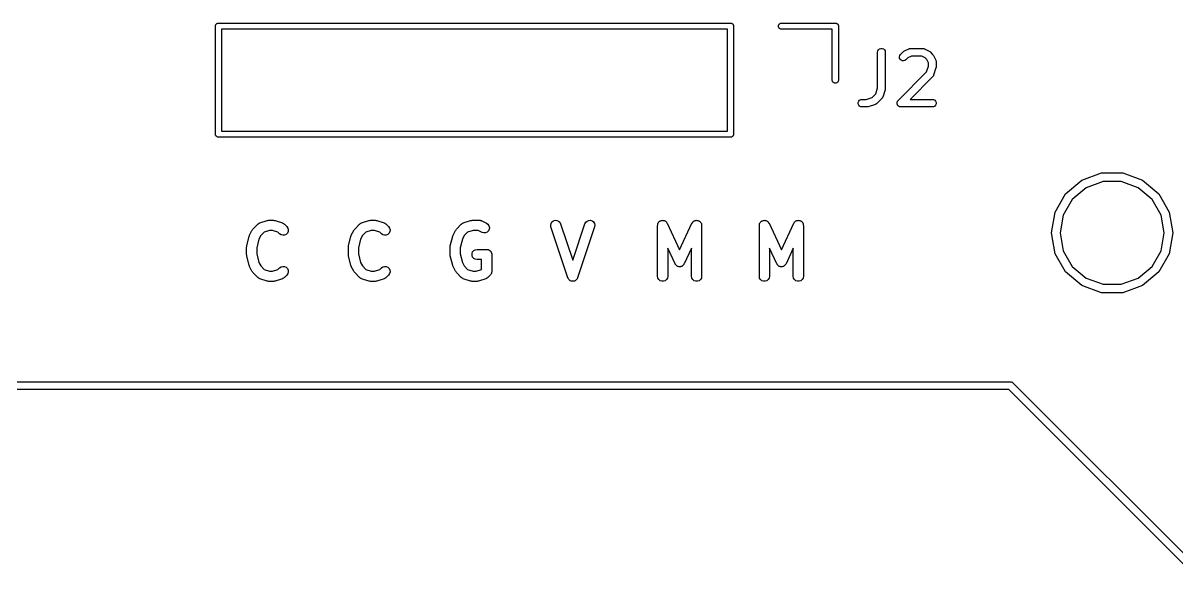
# Model space of a CAD drawing. Extents: x 0 to 100, y 0 to 100.
# Drawn here: x 11.6 to 34.27, y -0.05 to 11.12 of the extents above; entities that cross this region are included whole.
import ezdxf

# ---------------------------------------------------------------- set-up
doc = ezdxf.new("R2010")
doc.units = 0
doc.header["$MEASUREMENT"] = 0
doc.layers.add('BLACK', color=7, linetype='CONTINUOUS')

msp = doc.modelspace()

# ---------------------------------------------------------------- linework, layer by layer
at = {"layer": 'BLACK', "linetype": 'CONTINUOUS'}
for p, q in [((15.4055, 11.1093), (15.4095, 11.1128)), ((15.4095, 11.1128), (15.4145, 11.1146)), ((15.4145, 11.1146), (15.4192, 11.1173)), ((15.4192, 11.1173), (15.4244, 11.1182)), ((15.4244, 11.1182), (15.4294, 11.12)), ((15.4294, 11.12), (15.4347, 11.12)), ((15.4347, 11.12), (15.4348, 11.12)), ((15.4348, 11.12), (25.5052, 11.12)), ((25.5052, 11.12), (25.5053, 11.12)), ((25.5053, 11.12), (25.5106, 11.12)), ((25.5106, 11.12), (25.5156, 11.1182)), ((25.5156, 11.1182), (25.5208, 11.1173)), ((25.5208, 11.1173), (25.5255, 11.1146)), ((25.5255, 11.1146), (25.5305, 11.1128)), ((25.5305, 11.1128), (25.5345, 11.1093)), ((26.4608, 11.1067), (26.4792, 11.1173)), ((26.4792, 11.1173), (26.4948, 11.12)), ((26.4948, 11.12), (27.5652, 11.12)), ((27.5652, 11.12), (27.5653, 11.12)), ((27.5653, 11.12), (27.5706, 11.12)), ((27.5706, 11.12), (27.5756, 11.1182)), ((27.5756, 11.1182), (27.5808, 11.1173)), ((27.5808, 11.1173), (27.5855, 11.1146)), ((27.5855, 11.1146), (27.5905, 11.1128)), ((27.5905, 11.1128), (27.5945, 11.1093)), ((15.38, 11.0706), (15.3818, 11.0756)), ((15.38, 11.0653), (15.38, 11.0706)), ((15.38, 11.0652), (15.38, 11.0653)), ((15.38, 8.95058), (15.38, 11.0652)), ((15.3818, 11.0756), (15.3827, 11.0808)), ((15.3827, 11.0808), (15.3854, 11.0855)), ((15.3854, 11.0855), (15.3872, 11.0905)), ((15.3872, 11.0905), (15.3907, 11.0945)), ((15.3907, 11.0945), (15.3933, 11.0992)), ((15.3933, 11.0992), (15.3974, 11.1026)), ((15.3974, 11.1026), (15.4008, 11.1067)), ((15.4008, 11.1067), (15.4055, 11.1093)), ((15.5, 11), (15.5, 9)), ((25.44, 11), (15.5, 11)), ((25.44, 9), (25.44, 11)), ((25.5345, 11.1093), (25.5392, 11.1067)), ((25.5392, 11.1067), (25.5426, 11.1026)), ((25.5426, 11.1026), (25.5467, 11.0992)), ((25.5467, 11.0992), (25.5493, 11.0945)), ((25.5493, 11.0945), (25.5528, 11.0905)), ((25.5528, 11.0905), (25.5546, 11.0855)), ((25.5546, 11.0855), (25.5573, 11.0808)), ((25.5573, 11.0808), (25.5582, 11.0756)), ((25.5582, 11.0756), (25.56, 11.0706)), ((25.56, 11.0706), (25.56, 11.0653)), ((25.56, 11.0653), (25.56, 11.0652)), ((25.56, 11.0652), (25.56, 8.93475)), ((26.44, 11.0706), (26.4472, 11.0905)), ((26.44, 11.0494), (26.44, 11.0706)), ((26.4472, 11.0295), (26.44, 11.0494)), ((26.4472, 11.0905), (26.4608, 11.1067)), ((26.4608, 11.0133), (26.4472, 11.0295)), ((26.4792, 11.0027), (26.4608, 11.0133)), ((26.4948, 11), (26.4792, 11.0027)), ((27.5, 11), (26.4948, 11)), ((27.5, 9.99475), (27.5, 11)), ((27.5945, 11.1093), (27.5992, 11.1067)), ((27.5992, 11.1067), (27.6026, 11.1026)), ((27.6026, 11.1026), (27.6067, 11.0992)), ((27.6067, 11.0992), (27.6093, 11.0945)), ((27.6093, 11.0945), (27.6128, 11.0905)), ((27.6128, 11.0905), (27.6146, 11.0855)), ((27.6146, 11.0855), (27.6173, 11.0808)), ((27.6173, 11.0808), (27.6182, 11.0756)), ((27.6182, 11.0756), (27.62, 11.0706)), ((27.62, 11.0706), (27.62, 11.0653)), ((27.62, 11.0653), (27.62, 11.0652)), ((27.62, 11.0652), (27.62, 9.99475)), ((28.3917, 10.5476), (28.3962, 10.5733)), ((28.3917, 9.8455), (28.3917, 10.5476)), ((28.3962, 10.5733), (28.4092, 10.5958)), ((28.4092, 10.5958), (28.4292, 10.6126)), ((28.4292, 10.6126), (28.4536, 10.6215)), ((28.4536, 10.6215), (28.4797, 10.6215)), ((28.4797, 10.6215), (28.5042, 10.6126)), ((28.5042, 10.6126), (28.5241, 10.5958)), ((28.5241, 10.5958), (28.5371, 10.5733)), ((28.5371, 10.5733), (28.5417, 10.5476)), ((28.5417, 10.5476), (28.5417, 9.83333)), ((28.8205, 10.4589), (28.8273, 10.4841)), ((28.8228, 10.433), (28.8205, 10.4589)), ((28.8338, 10.4094), (28.8228, 10.433)), ((28.8273, 10.4841), (28.8422, 10.5054)), ((28.8422, 10.5054), (28.8898, 10.553)), ((28.8898, 10.553), (28.8997, 10.5599)), ((28.8997, 10.5599), (28.9093, 10.5671)), ((28.9093, 10.5671), (29.0046, 10.6147)), ((28.9873, 10.4384), (28.9483, 10.3993)), ((29.0558, 10.4726), (28.9873, 10.4384)), ((29.0046, 10.6147), (29.0087, 10.6159)), ((29.0087, 10.6159), (29.0124, 10.6181)), ((29.0124, 10.6181), (29.0211, 10.6196)), ((29.0211, 10.6196), (29.0295, 10.6221)), ((29.0295, 10.6221), (29.0338, 10.6219)), ((29.0338, 10.6219), (29.0381, 10.6226)), ((29.0381, 10.6226), (29.2762, 10.6226)), ((29.2585, 10.4726), (29.0558, 10.4726)), ((29.327, 10.4384), (29.2585, 10.4726)), ((29.2762, 10.6226), (29.2804, 10.6219)), ((29.2804, 10.6219), (29.2848, 10.6221)), ((29.2848, 10.6221), (29.2932, 10.6196)), ((29.2932, 10.6196), (29.3018, 10.6181)), ((29.3018, 10.6181), (29.3056, 10.6159)), ((29.3056, 10.6159), (29.3097, 10.6147)), ((29.3097, 10.6147), (29.405, 10.5671)), ((29.3574, 10.408), (29.327, 10.4384)), ((29.405, 10.5671), (29.4146, 10.5599)), ((29.4146, 10.5599), (29.4245, 10.553)), ((29.4245, 10.553), (29.4721, 10.5054)), ((29.4721, 10.5054), (29.479, 10.4956)), ((29.479, 10.4956), (29.4861, 10.4859)), ((29.4861, 10.4859), (29.5337, 10.3907)), ((28.8522, 10.3909), (28.8338, 10.4094)), ((28.8758, 10.3799), (28.8522, 10.3909)), ((28.9018, 10.3777), (28.8758, 10.3799)), ((28.9269, 10.3844), (28.9018, 10.3777)), ((28.9483, 10.3993), (28.9269, 10.3844)), ((29.3535, 10.1596), (29.3917, 10.2741)), ((29.3917, 10.3394), (29.3574, 10.408)), ((29.3917, 10.2741), (29.3917, 10.3394)), ((29.5378, 10.2382), (29.4902, 10.0953)), ((29.5337, 10.3907), (29.535, 10.3865)), ((29.535, 10.3865), (29.5371, 10.3828)), ((29.5371, 10.3828), (29.5387, 10.3741)), ((29.5396, 10.2501), (29.5378, 10.2382)), ((29.5387, 10.3741), (29.5412, 10.3657)), ((29.5417, 10.2619), (29.5396, 10.2501)), ((29.5412, 10.3657), (29.5409, 10.3614)), ((29.5409, 10.3614), (29.5417, 10.3571)), ((29.5417, 10.3571), (29.5417, 10.2619)), ((27.5027, 9.97916), (27.5, 9.99475)), ((27.5133, 9.96084), (27.5027, 9.97916)), ((27.6173, 9.97916), (27.6067, 9.96084)), ((27.62, 9.99475), (27.6173, 9.97916)), ((28.7946, 9.60065), (29.3535, 10.1596)), ((29.4721, 10.066), (29.0287, 9.62262)), ((29.4746, 10.0696), (29.4721, 10.066)), ((29.4778, 10.0724), (29.4746, 10.0696)), ((29.482, 10.0802), (29.4778, 10.0724)), ((29.487, 10.0874), (29.482, 10.0802)), ((29.4881, 10.0915), (29.487, 10.0874)), ((29.4902, 10.0953), (29.4881, 10.0915)), ((27.5295, 9.94724), (27.5133, 9.96084)), ((27.5494, 9.94), (27.5295, 9.94724)), ((27.5706, 9.94), (27.5494, 9.94)), ((27.5905, 9.94724), (27.5706, 9.94)), ((27.6067, 9.96084), (27.5905, 9.94724)), ((28.3535, 9.73099), (28.3917, 9.8455)), ((28.5378, 9.80962), (28.4902, 9.66676)), ((28.5396, 9.8215), (28.5378, 9.80962)), ((28.5417, 9.83333), (28.5396, 9.8215)), ((28.0119, 9.56064), (28.0208, 9.58512)), ((28.0119, 9.5346), (28.0119, 9.56064)), ((28.0208, 9.51012), (28.0119, 9.5346)), ((28.0208, 9.58512), (28.0375, 9.60507)), ((28.0375, 9.60507), (28.0601, 9.6181)), ((28.0601, 9.6181), (28.0857, 9.62262)), ((28.0857, 9.62262), (28.1688, 9.62262)), ((28.1688, 9.62262), (28.2833, 9.66079)), ((28.3475, 9.52409), (28.2047, 9.47647)), ((28.2833, 9.66079), (28.3535, 9.73099)), ((28.3513, 9.52615), (28.3475, 9.52409)), ((28.3555, 9.52727), (28.3513, 9.52615)), ((28.3627, 9.5323), (28.3555, 9.52727)), ((28.3704, 9.53649), (28.3627, 9.5323)), ((28.3733, 9.53973), (28.3704, 9.53649)), ((28.3768, 9.54221), (28.3733, 9.53973)), ((28.4721, 9.63744), (28.3768, 9.54221)), ((28.4746, 9.64099), (28.4721, 9.63744)), ((28.4778, 9.64386), (28.4746, 9.64099)), ((28.482, 9.65158), (28.4778, 9.64386)), ((28.487, 9.65878), (28.482, 9.65158)), ((28.4881, 9.66296), (28.487, 9.65878)), ((28.4902, 9.66676), (28.4881, 9.66296)), ((28.7729, 9.55416), (28.7738, 9.55734)), ((28.7738, 9.5444), (28.7729, 9.55416)), ((28.7738, 9.56064), (28.7771, 9.56986)), ((28.7738, 9.55734), (28.7738, 9.56064)), ((28.7738, 9.5346), (28.7738, 9.5444)), ((28.7749, 9.53149), (28.7738, 9.5346)), ((28.7752, 9.52821), (28.7749, 9.53149)), ((28.7793, 9.51933), (28.7752, 9.52821)), ((28.7771, 9.56986), (28.7796, 9.57932)), ((28.7796, 9.57932), (28.7815, 9.58202)), ((28.7815, 9.58202), (28.7827, 9.58512)), ((28.7827, 9.58512), (28.789, 9.59263)), ((28.789, 9.59263), (28.7946, 9.60065)), ((29.0287, 9.62262), (29.4667, 9.62262)), ((29.4667, 9.62262), (29.4923, 9.6181)), ((29.4923, 9.6181), (29.5149, 9.60507)), ((29.5149, 9.60507), (29.5316, 9.58512)), ((29.5316, 9.58512), (29.5405, 9.56064)), ((29.5405, 9.5346), (29.5316, 9.51012)), ((29.5405, 9.56064), (29.5405, 9.5346)), ((28.0375, 9.49017), (28.0208, 9.51012)), ((28.0601, 9.47714), (28.0375, 9.49017)), ((28.0857, 9.47262), (28.0601, 9.47714)), ((28.181, 9.47262), (28.0857, 9.47262)), ((28.1928, 9.47471), (28.181, 9.47262)), ((28.2047, 9.47647), (28.1928, 9.47471)), ((28.7827, 9.51012), (28.7793, 9.51933)), ((28.7848, 9.50759), (28.7827, 9.51012)), ((28.7862, 9.5046), (28.7848, 9.50759)), ((28.7931, 9.49767), (28.7862, 9.5046)), ((28.7994, 9.49017), (28.7931, 9.49767)), ((28.8023, 9.48852), (28.7994, 9.49017)), ((28.8046, 9.48618), (28.8023, 9.48852)), ((28.8135, 9.48204), (28.8046, 9.48618)), ((28.822, 9.47714), (28.8135, 9.48204)), ((28.8252, 9.47657), (28.822, 9.47714)), ((28.8282, 9.47518), (28.8252, 9.47657)), ((28.838, 9.47432), (28.8282, 9.47518)), ((28.8476, 9.47262), (28.838, 9.47432)), ((29.4667, 9.47262), (28.8476, 9.47262)), ((29.4923, 9.47714), (29.4667, 9.47262)), ((29.5149, 9.49017), (29.4923, 9.47714)), ((29.5316, 9.51012), (29.5149, 9.49017)), ((15.38, 8.92942), (15.38, 8.95058)), ((15.3818, 8.92441), (15.38, 8.92942)), ((15.3827, 8.91916), (15.3818, 8.92441)), ((15.3854, 8.91455), (15.3827, 8.91916)), ((15.3872, 8.90954), (15.3854, 8.91455)), ((15.3907, 8.90545), (15.3872, 8.90954)), ((15.3933, 8.90084), (15.3907, 8.90545)), ((15.3974, 8.89741), (15.3933, 8.90084)), ((15.4008, 8.89333), (15.3974, 8.89741)), ((15.4055, 8.89066), (15.4008, 8.89333)), ((15.4095, 8.88724), (15.4055, 8.89066)), ((15.4145, 8.88542), (15.4095, 8.88724)), ((15.4192, 8.88275), (15.4145, 8.88542)), ((15.4244, 8.88182), (15.4192, 8.88275)), ((15.4294, 8.88), (15.4244, 8.88182)), ((15.4347, 8.88), (15.4294, 8.88)), ((15.4348, 8.88), (15.4347, 8.88)), ((25.5052, 8.88), (15.4348, 8.88)), ((15.5, 9), (25.44, 9)), ((25.5053, 8.88), (25.5052, 8.88)), ((25.5106, 8.88), (25.5053, 8.88)), ((25.5156, 8.88182), (25.5106, 8.88)), ((25.5208, 8.88275), (25.5156, 8.88182)), ((25.5255, 8.88542), (25.5208, 8.88275)), ((25.5305, 8.88724), (25.5255, 8.88542)), ((25.5345, 8.89066), (25.5305, 8.88724)), ((25.5392, 8.89333), (25.5345, 8.89066)), ((25.5426, 8.89741), (25.5392, 8.89333)), ((25.5467, 8.90084), (25.5426, 8.89741)), ((25.5493, 8.90545), (25.5467, 8.90084)), ((25.5528, 8.90954), (25.5493, 8.90545)), ((25.5546, 8.91455), (25.5528, 8.90954)), ((25.5573, 8.91916), (25.5546, 8.91455)), ((25.5582, 8.92441), (25.5573, 8.91916)), ((25.56, 8.92942), (25.5582, 8.92441)), ((25.56, 8.93475), (25.56, 8.93475)), ((25.56, 8.93475), (25.56, 8.92942)), ((32.4025, 8.0349), (32.7925, 8.17685)), ((32.7925, 8.17685), (33.2075, 8.17685)), ((33.2075, 8.17685), (33.5975, 8.0349)), ((32.0846, 7.76813), (32.4025, 8.0349)), ((32.822, 8.00943), (32.4875, 7.88768)), ((33.178, 8.00943), (32.822, 8.00943)), ((33.5125, 7.88768), (33.178, 8.00943)), ((33.5975, 8.0349), (33.9154, 7.76813)), ((31.8771, 7.40871), (32.0846, 7.76813)), ((32.4875, 7.88768), (32.2148, 7.65886)), ((33.7852, 7.65886), (33.5125, 7.88768)), ((33.9154, 7.76813), (34.1229, 7.40871)), ((32.2148, 7.65886), (32.0368, 7.35057)), ((33.9632, 7.35057), (33.7852, 7.65886)), ((31.805, 7), (31.8771, 7.40871)), ((32.0368, 7.35057), (31.975, 7)), ((34.025, 7), (33.9632, 7.35057)), ((34.1229, 7.40871), (34.195, 7)), ((16.0487, 6.95424), (16.0963, 7.04948)), ((16.0963, 7.04948), (16.1058, 7.06233)), ((16.1058, 7.06233), (16.115, 7.07547)), ((16.115, 7.07547), (16.2102, 7.17071)), ((16.2102, 7.17071), (16.215, 7.17402)), ((16.215, 7.17402), (16.2188, 7.17833)), ((16.2188, 7.17833), (16.2291, 7.18391)), ((16.2291, 7.18391), (16.2387, 7.19063)), ((16.2387, 7.19063), (16.2443, 7.19212)), ((16.2443, 7.19212), (16.2493, 7.19487)), ((16.2493, 7.19487), (16.3922, 7.24249)), ((16.44, 7.04762), (16.335, 7.0126)), ((16.3922, 7.24249), (16.408, 7.24484)), ((16.408, 7.24484), (16.4238, 7.24762)), ((16.4238, 7.24762), (16.519, 7.24762)), ((16.5028, 7.04762), (16.44, 7.04762)), ((16.6079, 7.0126), (16.5028, 7.04762)), ((16.519, 7.24762), (16.5348, 7.24484)), ((16.5348, 7.24484), (16.5507, 7.24249)), ((16.5507, 7.24249), (16.6935, 7.19487)), ((16.6935, 7.19487), (16.6986, 7.19212)), ((16.6986, 7.19212), (16.7042, 7.19063)), ((16.7042, 7.19063), (16.7138, 7.18391)), ((16.7138, 7.18391), (16.7241, 7.17833)), ((16.7241, 7.17833), (16.7279, 7.17402)), ((16.7279, 7.17402), (16.7326, 7.17071)), ((16.7326, 7.17071), (16.7802, 7.12309)), ((16.7802, 7.12309), (16.8002, 7.09464)), ((16.8002, 7.09464), (16.8091, 7.0611)), ((16.8091, 7.0611), (16.8061, 7.0265)), ((18.0487, 6.95424), (18.0963, 7.04948)), ((18.0963, 7.04948), (18.1058, 7.06233)), ((18.1058, 7.06233), (18.115, 7.07547)), ((18.115, 7.07547), (18.2102, 7.17071)), ((18.2102, 7.17071), (18.215, 7.17402)), ((18.215, 7.17402), (18.2188, 7.17833)), ((18.2188, 7.17833), (18.2291, 7.18391)), ((18.2291, 7.18391), (18.2387, 7.19063)), ((18.2387, 7.19063), (18.2443, 7.19212)), ((18.2443, 7.19212), (18.2493, 7.19487)), ((18.2493, 7.19487), (18.3922, 7.24249)), ((18.44, 7.04762), (18.335, 7.0126)), ((18.3922, 7.24249), (18.408, 7.24484)), ((18.408, 7.24484), (18.4238, 7.24762)), ((18.4238, 7.24762), (18.519, 7.24762)), ((18.5028, 7.04762), (18.44, 7.04762)), ((18.6079, 7.0126), (18.5028, 7.04762)), ((18.519, 7.24762), (18.5348, 7.24484)), ((18.5348, 7.24484), (18.5507, 7.24249)), ((18.5507, 7.24249), (18.6935, 7.19487)), ((18.6935, 7.19487), (18.6986, 7.19212)), ((18.6986, 7.19212), (18.7042, 7.19063)), ((18.7042, 7.19063), (18.7138, 7.18391)), ((18.7138, 7.18391), (18.7241, 7.17833)), ((18.7241, 7.17833), (18.7279, 7.17402)), ((18.7279, 7.17402), (18.7326, 7.17071)), ((18.7326, 7.17071), (18.7802, 7.12309)), ((18.7802, 7.12309), (18.8002, 7.09464)), ((18.8002, 7.09464), (18.8091, 7.0611)), ((18.8091, 7.0611), (18.8061, 7.0265)), ((20.0487, 6.95424), (20.0963, 7.04948)), ((20.0963, 7.04948), (20.1058, 7.06233)), ((20.1058, 7.06233), (20.115, 7.07547)), ((20.115, 7.07547), (20.2102, 7.17071)), ((20.2102, 7.17071), (20.215, 7.17402)), ((20.215, 7.17402), (20.2188, 7.17833)), ((20.2188, 7.17833), (20.2291, 7.18391)), ((20.2291, 7.18391), (20.2387, 7.19063)), ((20.2387, 7.19063), (20.2443, 7.19212)), ((20.2443, 7.19212), (20.2493, 7.19487)), ((20.2493, 7.19487), (20.3922, 7.24249)), ((20.44, 7.04762), (20.335, 7.0126)), ((20.3922, 7.24249), (20.408, 7.24484)), ((20.408, 7.24484), (20.4238, 7.24762)), ((20.4238, 7.24762), (20.5667, 7.24762)), ((20.5431, 7.04762), (20.44, 7.04762)), ((20.6172, 7.01056), (20.5431, 7.04762)), ((20.5667, 7.24762), (20.5723, 7.24662)), ((20.5723, 7.24662), (20.5781, 7.24696)), ((20.5781, 7.24696), (20.5893, 7.24362)), ((20.5893, 7.24362), (20.6009, 7.24159)), ((20.6009, 7.24159), (20.6059, 7.23871)), ((20.6059, 7.23871), (20.6114, 7.23706)), ((20.6114, 7.23706), (20.7066, 7.18944)), ((20.7066, 7.18944), (20.7345, 7.16875)), ((20.7422, 7.04042), (20.717, 7.01655)), ((20.7345, 7.16875), (20.7537, 7.13977)), ((20.7578, 7.07149), (20.7422, 7.04042)), ((20.7537, 7.13977), (20.7617, 7.10599)), ((20.7617, 7.10599), (20.7578, 7.07149)), ((21.9667, 7.15035), (21.9737, 7.18438)), ((21.9718, 7.116), (21.9667, 7.15035)), ((22.3051, 6.116), (21.9718, 7.116)), ((21.9737, 7.18438), (21.9918, 7.21397)), ((21.9918, 7.21397), (22.0191, 7.23556)), ((22.0191, 7.23556), (22.052, 7.24654)), ((22.052, 7.24654), (22.0867, 7.24559)), ((22.0867, 7.24559), (22.119, 7.23283)), ((22.119, 7.23283), (22.145, 7.20978)), ((22.145, 7.20978), (22.1615, 7.17924)), ((22.1615, 7.17924), (22.4, 6.46385)), ((22.4, 6.46385), (22.6385, 7.17924)), ((22.8282, 7.116), (22.4949, 6.116)), ((22.6385, 7.17924), (22.655, 7.20978)), ((22.655, 7.20978), (22.681, 7.23282)), ((22.681, 7.23282), (22.7133, 7.24559)), ((22.7133, 7.24559), (22.748, 7.24654)), ((22.748, 7.24654), (22.7809, 7.23556)), ((22.7809, 7.23556), (22.8082, 7.21397)), ((22.8082, 7.21397), (22.8263, 7.18438)), ((22.8263, 7.18438), (22.8333, 7.15035)), ((22.8333, 7.15035), (22.8282, 7.116)), ((24.0667, 7.14762), (24.0689, 7.16047)), ((24.0667, 6.14762), (24.0667, 7.14762)), ((24.0689, 7.16047), (24.0701, 7.17347)), ((24.0701, 7.17347), (24.0719, 7.17748)), ((24.0719, 7.17748), (24.0727, 7.18182)), ((24.0727, 7.18182), (24.0792, 7.19312)), ((24.0792, 7.19312), (24.0847, 7.20495)), ((24.0847, 7.20495), (24.0879, 7.20808)), ((24.0879, 7.20808), (24.0901, 7.2119)), ((24.0901, 7.2119), (24.1001, 7.22029)), ((24.1001, 7.22029), (24.1093, 7.22952)), ((24.1093, 7.22952), (24.1133, 7.23138)), ((24.1133, 7.23138), (24.1167, 7.23422)), ((24.1167, 7.23422), (24.1289, 7.23869)), ((24.1289, 7.23869), (24.1408, 7.24421)), ((24.1408, 7.24421), (24.1452, 7.24459)), ((24.1452, 7.24459), (24.1493, 7.2461)), ((24.1493, 7.2461), (24.1624, 7.2461)), ((24.1624, 7.2461), (24.1754, 7.24724)), ((24.1754, 7.24724), (24.1796, 7.2461)), ((24.1796, 7.2461), (24.184, 7.2461)), ((24.184, 7.2461), (24.1963, 7.24164)), ((24.1963, 7.24164), (24.2089, 7.23826)), ((24.2089, 7.23826), (24.2125, 7.23573)), ((24.2125, 7.23573), (24.2167, 7.23422)), ((24.2167, 7.23422), (24.2267, 7.22583)), ((24.2267, 7.22583), (24.2374, 7.21835)), ((24.2374, 7.21835), (24.2399, 7.21474)), ((24.2399, 7.21474), (24.2433, 7.2119)), ((24.2433, 7.2119), (24.2498, 7.2006)), ((24.2498, 7.2006), (24.2573, 7.18991)), ((24.2573, 7.18991), (24.5, 6.6698)), ((24.5, 6.6698), (24.7427, 7.18991)), ((24.7427, 7.18991), (24.7502, 7.2006)), ((24.7502, 7.2006), (24.7567, 7.2119)), ((24.7567, 7.2119), (24.7601, 7.21474)), ((24.7601, 7.21474), (24.7626, 7.21835)), ((24.7626, 7.21835), (24.7733, 7.22583)), ((24.7733, 7.22583), (24.7833, 7.23422)), ((24.7833, 7.23422), (24.7875, 7.23573)), ((24.7875, 7.23573), (24.7911, 7.23826)), ((24.7911, 7.23826), (24.8037, 7.24164)), ((24.8037, 7.24164), (24.816, 7.2461)), ((24.816, 7.2461), (24.8204, 7.2461)), ((24.8204, 7.2461), (24.8246, 7.24724)), ((24.8246, 7.24724), (24.8377, 7.2461)), ((24.8377, 7.2461), (24.8507, 7.2461)), ((24.8507, 7.2461), (24.8548, 7.24459)), ((24.8548, 7.24459), (24.8592, 7.24421)), ((24.8592, 7.24421), (24.8711, 7.23868)), ((24.8711, 7.23868), (24.8833, 7.23422)), ((24.8833, 7.23422), (24.8867, 7.23139)), ((24.8867, 7.23139), (24.8907, 7.22952)), ((24.8907, 7.22952), (24.8999, 7.22028)), ((24.8999, 7.22028), (24.9099, 7.2119)), ((24.9099, 7.2119), (24.9121, 7.20808)), ((24.9121, 7.20808), (24.9153, 7.20495)), ((24.9153, 7.20495), (24.9208, 7.19312)), ((24.9208, 7.19312), (24.9273, 7.18182)), ((24.9273, 7.18182), (24.9281, 7.17748)), ((24.9281, 7.17748), (24.9299, 7.17347)), ((24.9299, 7.17347), (24.9311, 7.16047)), ((24.9311, 7.16047), (24.9333, 7.14762)), ((24.9333, 7.14762), (24.9333, 6.14762)), ((26.0667, 7.14762), (26.0689, 7.16047)), ((26.0667, 6.14762), (26.0667, 7.14762)), ((26.0689, 7.16047), (26.0701, 7.17347)), ((26.0701, 7.17347), (26.0719, 7.17748)), ((26.0719, 7.17748), (26.0727, 7.18182)), ((26.0727, 7.18182), (26.0792, 7.19312)), ((26.0792, 7.19312), (26.0847, 7.20495)), ((26.0847, 7.20495), (26.0879, 7.20808)), ((26.0879, 7.20808), (26.0901, 7.2119)), ((26.0901, 7.2119), (26.1001, 7.22029)), ((26.1001, 7.22029), (26.1093, 7.22952)), ((26.1093, 7.22952), (26.1133, 7.23138)), ((26.1133, 7.23138), (26.1167, 7.23422)), ((26.1167, 7.23422), (26.1289, 7.23869)), ((26.1289, 7.23869), (26.1408, 7.24421)), ((26.1408, 7.24421), (26.1452, 7.24459)), ((26.1452, 7.24459), (26.1493, 7.2461)), ((26.1493, 7.2461), (26.1624, 7.2461)), ((26.1624, 7.2461), (26.1754, 7.24724)), ((26.1754, 7.24724), (26.1796, 7.2461)), ((26.1796, 7.2461), (26.184, 7.2461)), ((26.184, 7.2461), (26.1963, 7.24164)), ((26.1963, 7.24164), (26.2089, 7.23826)), ((26.2089, 7.23826), (26.2125, 7.23573)), ((26.2125, 7.23573), (26.2167, 7.23422)), ((26.2167, 7.23422), (26.2267, 7.22583)), ((26.2267, 7.22583), (26.2374, 7.21835)), ((26.2374, 7.21835), (26.2399, 7.21474)), ((26.2399, 7.21474), (26.2433, 7.2119)), ((26.2433, 7.2119), (26.2498, 7.2006)), ((26.2498, 7.2006), (26.2573, 7.18991)), ((26.2573, 7.18991), (26.5, 6.6698)), ((26.5, 6.6698), (26.7427, 7.18991)), ((26.7427, 7.18991), (26.7502, 7.2006)), ((26.7502, 7.2006), (26.7567, 7.2119)), ((26.7567, 7.2119), (26.7601, 7.21474)), ((26.7601, 7.21474), (26.7626, 7.21835)), ((26.7626, 7.21835), (26.7733, 7.22583)), ((26.7733, 7.22583), (26.7833, 7.23422)), ((26.7833, 7.23422), (26.7875, 7.23573)), ((26.7875, 7.23573), (26.7911, 7.23826)), ((26.7911, 7.23826), (26.8037, 7.24164)), ((26.8037, 7.24164), (26.816, 7.2461)), ((26.816, 7.2461), (26.8204, 7.2461)), ((26.8204, 7.2461), (26.8246, 7.24724)), ((26.8246, 7.24724), (26.8377, 7.2461)), ((26.8377, 7.2461), (26.8507, 7.2461)), ((26.8507, 7.2461), (26.8548, 7.24459)), ((26.8548, 7.24459), (26.8592, 7.24421)), ((26.8592, 7.24421), (26.8711, 7.23868)), ((26.8711, 7.23868), (26.8833, 7.23422)), ((26.8833, 7.23422), (26.8867, 7.23139)), ((26.8867, 7.23139), (26.8907, 7.22952)), ((26.8907, 7.22952), (26.8999, 7.22028)), ((26.8999, 7.22028), (26.9099, 7.2119)), ((26.9099, 7.2119), (26.9121, 7.20808)), ((26.9121, 7.20808), (26.9153, 7.20495)), ((26.9153, 7.20495), (26.9208, 7.19312)), ((26.9208, 7.19312), (26.9273, 7.18182)), ((26.9273, 7.18182), (26.9281, 7.17748)), ((26.9281, 7.17748), (26.9299, 7.17347)), ((26.9299, 7.17347), (26.9311, 7.16047)), ((26.9311, 7.16047), (26.9333, 7.14762)), ((26.9333, 7.14762), (26.9333, 6.14762)), ((15.9935, 6.7433), (16.0411, 6.93378)), ((16.0411, 6.93378), (16.0455, 6.94376)), ((16.0455, 6.94376), (16.0487, 6.95424)), ((16.2324, 6.87462), (16.1905, 6.70674)), ((16.2679, 6.94553), (16.2324, 6.87462)), ((16.335, 7.0126), (16.2679, 6.94553)), ((16.6388, 6.98167), (16.6079, 7.0126)), ((16.6673, 6.96175), (16.6388, 6.98167)), ((16.7008, 6.95276), (16.6673, 6.96175)), ((16.7354, 6.95579), (16.7008, 6.95276)), ((16.7669, 6.97047), (16.7354, 6.95579)), ((16.7914, 6.99502), (16.7669, 6.97047)), ((16.8061, 7.0265), (16.7914, 6.99502)), ((17.9935, 6.7433), (18.0411, 6.93378)), ((18.0411, 6.93378), (18.0455, 6.94376)), ((18.0455, 6.94376), (18.0487, 6.95424)), ((18.2324, 6.87462), (18.1905, 6.70674)), ((18.2679, 6.94553), (18.2324, 6.87462)), ((18.335, 7.0126), (18.2679, 6.94553)), ((18.6388, 6.98167), (18.6079, 7.0126)), ((18.6673, 6.96175), (18.6388, 6.98167)), ((18.7008, 6.95276), (18.6673, 6.96175)), ((18.7354, 6.95579), (18.7008, 6.95276)), ((18.7669, 6.97047), (18.7354, 6.95579)), ((18.7914, 6.99502), (18.7669, 6.97047)), ((18.8061, 7.0265), (18.7914, 6.99502)), ((19.9935, 6.7433), (20.0411, 6.93378)), ((20.0411, 6.93378), (20.0455, 6.94376)), ((20.0455, 6.94376), (20.0487, 6.95424)), ((20.2324, 6.87462), (20.1905, 6.70674)), ((20.2679, 6.94553), (20.2324, 6.87462)), ((20.335, 7.0126), (20.2679, 6.94553)), ((20.6505, 7.00066), (20.6172, 7.01056)), ((20.6851, 7.00274), (20.6505, 7.00066)), ((20.717, 7.01655), (20.6851, 7.00274)), ((31.8771, 6.59129), (31.805, 7)), ((31.975, 7), (32.0368, 6.64943)), ((33.9632, 6.64943), (34.025, 7)), ((34.195, 7), (34.1229, 6.59129)), ((15.9905, 6.71905), (15.9926, 6.7311)), ((15.9905, 6.57619), (15.9905, 6.71905)), ((15.9926, 6.56414), (15.9905, 6.57619)), ((15.9926, 6.7311), (15.9935, 6.7433)), ((16.1905, 6.70674), (16.1905, 6.5885)), ((16.1905, 6.5885), (16.2324, 6.42062)), ((17.9905, 6.71905), (17.9926, 6.7311)), ((17.9905, 6.57619), (17.9905, 6.71905)), ((17.9926, 6.56414), (17.9905, 6.57619)), ((17.9926, 6.7311), (17.9935, 6.7433)), ((18.1905, 6.70674), (18.1905, 6.5885)), ((18.1905, 6.5885), (18.2324, 6.42062)), ((19.9905, 6.71905), (19.9926, 6.7311)), ((19.9905, 6.57619), (19.9905, 6.71905)), ((19.9926, 6.56414), (19.9905, 6.57619)), ((19.9926, 6.7311), (19.9935, 6.7433)), ((20.1905, 6.70674), (20.1905, 6.5885)), ((20.1905, 6.5885), (20.2324, 6.42062)), ((20.4206, 6.59356), (20.4324, 6.62619)), ((20.4206, 6.55883), (20.4206, 6.59356)), ((20.4324, 6.62619), (20.4548, 6.65279)), ((20.4548, 6.65279), (20.4848, 6.67016)), ((20.4848, 6.67016), (20.519, 6.67619)), ((20.519, 6.67619), (20.7095, 6.67619)), ((20.7095, 6.67619), (20.7181, 6.67467)), ((20.7181, 6.67467), (20.7269, 6.67467)), ((20.7269, 6.67467), (20.7351, 6.67168)), ((20.7351, 6.67168), (20.7437, 6.67016)), ((20.7437, 6.67016), (20.7513, 6.66579)), ((20.7513, 6.66579), (20.7595, 6.66279)), ((20.7595, 6.66279), (20.7662, 6.65717)), ((20.7662, 6.65717), (20.7738, 6.65279)), ((20.7738, 6.65279), (20.7794, 6.64609)), ((20.7794, 6.64609), (20.7861, 6.64047)), ((20.7861, 6.64047), (20.7905, 6.63289)), ((20.7905, 6.63289), (20.7961, 6.62619)), ((20.7961, 6.62619), (20.7991, 6.61797)), ((20.7991, 6.61797), (20.8035, 6.61039)), ((20.8035, 6.61039), (20.805, 6.60178)), ((20.805, 6.60178), (20.808, 6.59356)), ((20.808, 6.59356), (20.808, 6.5848)), ((20.808, 6.5848), (20.8095, 6.57619)), ((20.8095, 6.57619), (20.8095, 6.24286)), ((24.4094, 6.39105), (24.2667, 6.69686)), ((24.2667, 6.69686), (24.2667, 6.14762)), ((24.7333, 6.69686), (24.5906, 6.39105)), ((24.7333, 6.14762), (24.7333, 6.69686)), ((26.4094, 6.39105), (26.2667, 6.69686)), ((26.2667, 6.69686), (26.2667, 6.14762)), ((26.7333, 6.69686), (26.5906, 6.39105)), ((26.7333, 6.14762), (26.7333, 6.69686)), ((32.0846, 6.23187), (31.8771, 6.59129)), ((32.0368, 6.64943), (32.2148, 6.34114)), ((33.7852, 6.34114), (33.9632, 6.64943)), ((34.1229, 6.59129), (33.9154, 6.23187)), ((15.9935, 6.55194), (15.9926, 6.56414)), ((16.0411, 6.36146), (15.9935, 6.55194)), ((16.0455, 6.35148), (16.0411, 6.36146)), ((16.0487, 6.34099), (16.0455, 6.35148)), ((16.2324, 6.42062), (16.2679, 6.34971)), ((16.2679, 6.34971), (16.335, 6.28264)), ((17.9935, 6.55194), (17.9926, 6.56414)), ((18.0411, 6.36146), (17.9935, 6.55194)), ((18.0455, 6.35148), (18.0411, 6.36146)), ((18.0487, 6.34099), (18.0455, 6.35148)), ((18.2324, 6.42062), (18.2679, 6.34971)), ((18.2679, 6.34971), (18.335, 6.28264)), ((19.9935, 6.55194), (19.9926, 6.56414)), ((20.0411, 6.36146), (19.9935, 6.55194)), ((20.0455, 6.35148), (20.0411, 6.36146)), ((20.0487, 6.34099), (20.0455, 6.35148)), ((20.2324, 6.42062), (20.2679, 6.34971)), ((20.2679, 6.34971), (20.335, 6.28264)), ((20.4324, 6.52619), (20.4206, 6.55883)), ((20.4548, 6.49959), (20.4324, 6.52619)), ((20.4848, 6.48222), (20.4548, 6.49959)), ((20.519, 6.47619), (20.4848, 6.48222)), ((20.6095, 6.47619), (20.519, 6.47619)), ((20.6095, 6.28428), (20.6095, 6.47619)), ((24.4144, 6.3839), (24.4094, 6.39105)), ((24.4181, 6.376), (24.4144, 6.3839)), ((24.4243, 6.36979), (24.4181, 6.376)), ((24.4293, 6.3626), (24.4243, 6.36979)), ((24.4365, 6.3576), (24.4293, 6.3626)), ((24.4426, 6.35144), (24.4365, 6.3576)), ((24.4506, 6.34772), (24.4426, 6.35144)), ((24.5574, 6.35144), (24.5494, 6.34772)), ((24.5635, 6.3576), (24.5574, 6.35144)), ((24.5707, 6.3626), (24.5635, 6.3576)), ((24.5757, 6.36979), (24.5707, 6.3626)), ((24.5819, 6.376), (24.5757, 6.36979)), ((24.5856, 6.38391), (24.5819, 6.376)), ((24.5906, 6.39105), (24.5856, 6.38391)), ((26.4144, 6.3839), (26.4094, 6.39105)), ((26.4181, 6.376), (26.4144, 6.3839)), ((26.4243, 6.36979), (26.4181, 6.376)), ((26.4293, 6.3626), (26.4243, 6.36979)), ((26.4365, 6.3576), (26.4293, 6.3626)), ((26.4426, 6.35144), (26.4365, 6.3576)), ((26.4506, 6.34772), (26.4426, 6.35144)), ((26.5574, 6.35144), (26.5494, 6.34772)), ((26.5635, 6.3576), (26.5574, 6.35144)), ((26.5707, 6.3626), (26.5635, 6.3576)), ((26.5757, 6.36979), (26.5707, 6.3626)), ((26.5819, 6.376), (26.5757, 6.36979)), ((26.5856, 6.38391), (26.5819, 6.376)), ((26.5906, 6.39105), (26.5856, 6.38391)), ((16.0963, 6.24576), (16.0487, 6.34099)), ((16.1058, 6.2329), (16.0963, 6.24576)), ((16.115, 6.21977), (16.1058, 6.2329)), ((16.2102, 6.12453), (16.115, 6.21977)), ((16.215, 6.12122), (16.2102, 6.12453)), ((16.335, 6.28264), (16.44, 6.24762)), ((16.44, 6.24762), (16.5028, 6.24762)), ((16.5028, 6.24762), (16.6079, 6.28264)), ((16.6079, 6.28264), (16.6388, 6.31357)), ((16.6388, 6.31357), (16.6673, 6.33349)), ((16.6673, 6.33349), (16.7008, 6.34248)), ((16.7008, 6.34248), (16.7354, 6.33945)), ((16.7326, 6.12453), (16.7279, 6.12122)), ((16.7802, 6.17215), (16.7326, 6.12453)), ((16.7354, 6.33945), (16.7669, 6.32477)), ((16.7669, 6.32477), (16.7914, 6.30021)), ((16.8002, 6.2006), (16.7802, 6.17215)), ((16.7914, 6.30021), (16.8061, 6.26874)), ((16.8091, 6.23414), (16.8002, 6.2006)), ((16.8061, 6.26874), (16.8091, 6.23414)), ((18.0963, 6.24576), (18.0487, 6.34099)), ((18.1058, 6.2329), (18.0963, 6.24576)), ((18.115, 6.21977), (18.1058, 6.2329)), ((18.2102, 6.12453), (18.115, 6.21977)), ((18.215, 6.12122), (18.2102, 6.12453)), ((18.335, 6.28264), (18.44, 6.24762)), ((18.44, 6.24762), (18.5028, 6.24762)), ((18.5028, 6.24762), (18.6079, 6.28264)), ((18.6079, 6.28264), (18.6388, 6.31357)), ((18.6388, 6.31357), (18.6673, 6.33349)), ((18.6673, 6.33349), (18.7008, 6.34248)), ((18.7008, 6.34248), (18.7354, 6.33945)), ((18.7326, 6.12453), (18.7279, 6.12122)), ((18.7802, 6.17215), (18.7326, 6.12453)), ((18.7354, 6.33945), (18.7669, 6.32477)), ((18.7669, 6.32477), (18.7914, 6.30021)), ((18.8002, 6.2006), (18.7802, 6.17215)), ((18.7914, 6.30021), (18.8061, 6.26874)), ((18.8091, 6.23414), (18.8002, 6.2006)), ((18.8061, 6.26874), (18.8091, 6.23414)), ((20.0963, 6.24576), (20.0487, 6.34099)), ((20.1058, 6.2329), (20.0963, 6.24576)), ((20.115, 6.21977), (20.1058, 6.2329)), ((20.2102, 6.12453), (20.115, 6.21977)), ((20.215, 6.12122), (20.2102, 6.12453)), ((20.335, 6.28264), (20.44, 6.24762)), ((20.44, 6.24762), (20.5028, 6.24762)), ((20.5028, 6.24762), (20.6079, 6.28264)), ((20.6079, 6.28264), (20.6095, 6.28428)), ((20.7326, 6.12453), (20.7279, 6.12122)), ((20.7802, 6.17215), (20.7326, 6.12453)), ((20.7828, 6.17575), (20.7802, 6.17215)), ((20.7861, 6.17858), (20.7828, 6.17575)), ((20.7927, 6.1899), (20.7861, 6.17858)), ((20.8002, 6.2006), (20.7927, 6.1899)), ((20.8013, 6.20484), (20.8002, 6.2006)), ((20.8035, 6.20866), (20.8013, 6.20484)), ((20.8058, 6.22153), (20.8035, 6.20866)), ((20.8091, 6.23414), (20.8058, 6.22153)), ((20.8095, 6.24286), (20.8088, 6.23852)), ((20.8088, 6.23852), (20.8091, 6.23414)), ((24.0727, 6.11342), (24.0667, 6.14762)), ((24.2667, 6.14762), (24.2606, 6.11342)), ((24.4578, 6.34269), (24.4506, 6.34772)), ((24.4662, 6.34044), (24.4578, 6.34269)), ((24.4741, 6.33675), (24.4662, 6.34044)), ((24.4828, 6.33598), (24.4741, 6.33675)), ((24.4913, 6.33371), (24.4828, 6.33598)), ((24.5, 6.33447), (24.4913, 6.33371)), ((24.5087, 6.33371), (24.5, 6.33447)), ((24.5172, 6.33598), (24.5087, 6.33371)), ((24.5259, 6.33675), (24.5172, 6.33598)), ((24.5338, 6.34044), (24.5259, 6.33675)), ((24.5422, 6.34269), (24.5338, 6.34044)), ((24.5494, 6.34772), (24.5422, 6.34269)), ((24.7394, 6.11342), (24.7333, 6.14762)), ((24.9333, 6.14762), (24.9273, 6.11342)), ((26.0727, 6.11342), (26.0667, 6.14762)), ((26.2667, 6.14762), (26.2606, 6.11342)), ((26.4578, 6.34269), (26.4506, 6.34772)), ((26.4662, 6.34044), (26.4578, 6.34269)), ((26.4741, 6.33675), (26.4662, 6.34044)), ((26.4828, 6.33598), (26.4741, 6.33675)), ((26.4913, 6.33371), (26.4828, 6.33598)), ((26.5, 6.33447), (26.4913, 6.33371)), ((26.5087, 6.33371), (26.5, 6.33447)), ((26.5172, 6.33598), (26.5087, 6.33371)), ((26.5259, 6.33675), (26.5172, 6.33598)), ((26.5338, 6.34044), (26.5259, 6.33675)), ((26.5422, 6.34269), (26.5338, 6.34044)), ((26.5494, 6.34772), (26.5422, 6.34269)), ((26.7394, 6.11342), (26.7333, 6.14762)), ((26.9333, 6.14762), (26.9273, 6.11342)), ((32.4025, 5.9651), (32.0846, 6.23187)), ((32.2148, 6.34114), (32.4875, 6.11232)), ((33.5125, 6.11232), (33.7852, 6.34114)), ((33.9154, 6.23187), (33.5975, 5.9651)), ((16.2188, 6.11691), (16.215, 6.12122)), ((16.2291, 6.11133), (16.2188, 6.11691)), ((16.2387, 6.10461), (16.2291, 6.11133)), ((16.2443, 6.10311), (16.2387, 6.10461)), ((16.2493, 6.10037), (16.2443, 6.10311)), ((16.3922, 6.05275), (16.2493, 6.10037)), ((16.408, 6.0504), (16.3922, 6.05275)), ((16.4238, 6.04762), (16.408, 6.0504)), ((16.519, 6.04762), (16.4238, 6.04762)), ((16.5348, 6.0504), (16.519, 6.04762)), ((16.5507, 6.05275), (16.5348, 6.0504)), ((16.6935, 6.10037), (16.5507, 6.05275)), ((16.6986, 6.10311), (16.6935, 6.10037)), ((16.7042, 6.10461), (16.6986, 6.10311)), ((16.7138, 6.11133), (16.7042, 6.10461)), ((16.7241, 6.11691), (16.7138, 6.11133)), ((16.7279, 6.12122), (16.7241, 6.11691)), ((18.2188, 6.11691), (18.215, 6.12122)), ((18.2291, 6.11133), (18.2188, 6.11691)), ((18.2387, 6.10461), (18.2291, 6.11133)), ((18.2443, 6.10311), (18.2387, 6.10461)), ((18.2493, 6.10037), (18.2443, 6.10311)), ((18.3922, 6.05275), (18.2493, 6.10037)), ((18.408, 6.0504), (18.3922, 6.05275)), ((18.4238, 6.04762), (18.408, 6.0504)), ((18.519, 6.04762), (18.4238, 6.04762)), ((18.5348, 6.0504), (18.519, 6.04762)), ((18.5507, 6.05275), (18.5348, 6.0504)), ((18.6935, 6.10037), (18.5507, 6.05275)), ((18.6986, 6.10311), (18.6935, 6.10037)), ((18.7042, 6.10461), (18.6986, 6.10311)), ((18.7138, 6.11133), (18.7042, 6.10461)), ((18.7241, 6.11691), (18.7138, 6.11133)), ((18.7279, 6.12122), (18.7241, 6.11691)), ((20.2188, 6.11691), (20.215, 6.12122)), ((20.2291, 6.11133), (20.2188, 6.11691)), ((20.2387, 6.10461), (20.2291, 6.11133)), ((20.2443, 6.10311), (20.2387, 6.10461)), ((20.2493, 6.10037), (20.2443, 6.10311)), ((20.3922, 6.05275), (20.2493, 6.10037)), ((20.408, 6.0504), (20.3922, 6.05275)), ((20.4238, 6.04762), (20.408, 6.0504)), ((20.519, 6.04762), (20.4238, 6.04762)), ((20.5348, 6.0504), (20.519, 6.04762)), ((20.5507, 6.05275), (20.5348, 6.0504)), ((20.6935, 6.10037), (20.5507, 6.05275)), ((20.6986, 6.10311), (20.6935, 6.10037)), ((20.7042, 6.10461), (20.6986, 6.10311)), ((20.7138, 6.11133), (20.7042, 6.10461)), ((20.7241, 6.11691), (20.7138, 6.11133)), ((20.7279, 6.12122), (20.7241, 6.11691)), ((22.3064, 6.11357), (22.3051, 6.116)), ((22.307, 6.11086), (22.3064, 6.11357)), ((22.3147, 6.09836), (22.307, 6.11086)), ((22.3217, 6.08546), (22.3147, 6.09836)), ((22.3237, 6.08362), (22.3217, 6.08546)), ((22.3252, 6.08127), (22.3237, 6.08362)), ((22.3367, 6.07215), (22.3252, 6.08127)), ((22.3477, 6.06241), (22.3367, 6.07215)), ((22.3502, 6.0614), (22.3477, 6.06241)), ((22.3524, 6.05968), (22.3502, 6.0614)), ((22.3663, 6.05504), (22.3524, 6.05968)), ((22.38, 6.04965), (22.3663, 6.05504)), ((22.3827, 6.04957), (22.38, 6.04965)), ((22.3853, 6.0487), (22.3827, 6.04957)), ((22.4, 6.0491), (22.3853, 6.0487)), ((22.4147, 6.0487), (22.4, 6.0491)), ((22.4173, 6.04957), (22.4147, 6.0487)), ((22.42, 6.04965), (22.4173, 6.04957)), ((22.4337, 6.05504), (22.42, 6.04965)), ((22.4476, 6.05968), (22.4337, 6.05504)), ((22.4498, 6.0614), (22.4476, 6.05968)), ((22.4523, 6.06241), (22.4498, 6.0614)), ((22.4633, 6.07214), (22.4523, 6.06241)), ((22.4748, 6.08127), (22.4633, 6.07214)), ((22.4763, 6.08363), (22.4748, 6.08127)), ((22.4783, 6.08546), (22.4763, 6.08363)), ((22.4853, 6.09835), (22.4783, 6.08546)), ((22.493, 6.11086), (22.4853, 6.09835)), ((22.4936, 6.11357), (22.493, 6.11086)), ((22.4949, 6.116), (22.4936, 6.11357)), ((24.0901, 6.08334), (24.0727, 6.11342)), ((24.1167, 6.06102), (24.0901, 6.08334)), ((24.1493, 6.04914), (24.1167, 6.06102)), ((24.184, 6.04914), (24.1493, 6.04914)), ((24.2167, 6.06102), (24.184, 6.04914)), ((24.2433, 6.08334), (24.2167, 6.06102)), ((24.2606, 6.11342), (24.2433, 6.08334)), ((24.7567, 6.08334), (24.7394, 6.11342)), ((24.7833, 6.06102), (24.7567, 6.08334)), ((24.816, 6.04914), (24.7833, 6.06102)), ((24.8507, 6.04914), (24.816, 6.04914)), ((24.8833, 6.06102), (24.8507, 6.04914)), ((24.9099, 6.08334), (24.8833, 6.06102)), ((24.9273, 6.11342), (24.9099, 6.08334)), ((26.0901, 6.08334), (26.0727, 6.11342)), ((26.1167, 6.06102), (26.0901, 6.08334)), ((26.1493, 6.04914), (26.1167, 6.06102)), ((26.184, 6.04914), (26.1493, 6.04914)), ((26.2167, 6.06102), (26.184, 6.04914)), ((26.2433, 6.08334), (26.2167, 6.06102)), ((26.2606, 6.11342), (26.2433, 6.08334)), ((26.7567, 6.08334), (26.7394, 6.11342)), ((26.7833, 6.06102), (26.7567, 6.08334)), ((26.816, 6.04914), (26.7833, 6.06102)), ((26.8507, 6.04914), (26.816, 6.04914)), ((26.8833, 6.06102), (26.8507, 6.04914)), ((26.9099, 6.08334), (26.8833, 6.06102)), ((26.9273, 6.11342), (26.9099, 6.08334)), ((32.7925, 5.82315), (32.4025, 5.9651)), ((32.4875, 6.11232), (32.822, 5.99057)), ((32.822, 5.99057), (33.178, 5.99057)), ((33.178, 5.99057), (33.5125, 6.11232)), ((33.5975, 5.9651), (33.2075, 5.82315)), ((33.2075, 5.82315), (32.7925, 5.82315)), ((30.9689, 3.925), (5.00326, 3.925)), ((5.03107, 4.075), (30.9967, 4.075)), ((34.9447, -0.05073), (30.9689, 3.925)), ((30.9967, 4.075), (31.0066, 4.07587)), ((31.0066, 4.07587), (31.0162, 4.07329)), ((31.0162, 4.07329), (31.026, 4.07156)), ((31.026, 4.07156), (31.029, 4.06989)), ((31.029, 4.06989), (31.0322, 4.06902)), ((31.0322, 4.06902), (31.0403, 4.06332)), ((31.0403, 4.06332), (31.049, 4.05834)), ((31.049, 4.05834), (31.0553, 4.05072)), ((31.0553, 4.05072), (35.0311, 0.075))]:
    msp.add_line(p, q, dxfattribs=at)

doc.saveas('drawing.dxf')
